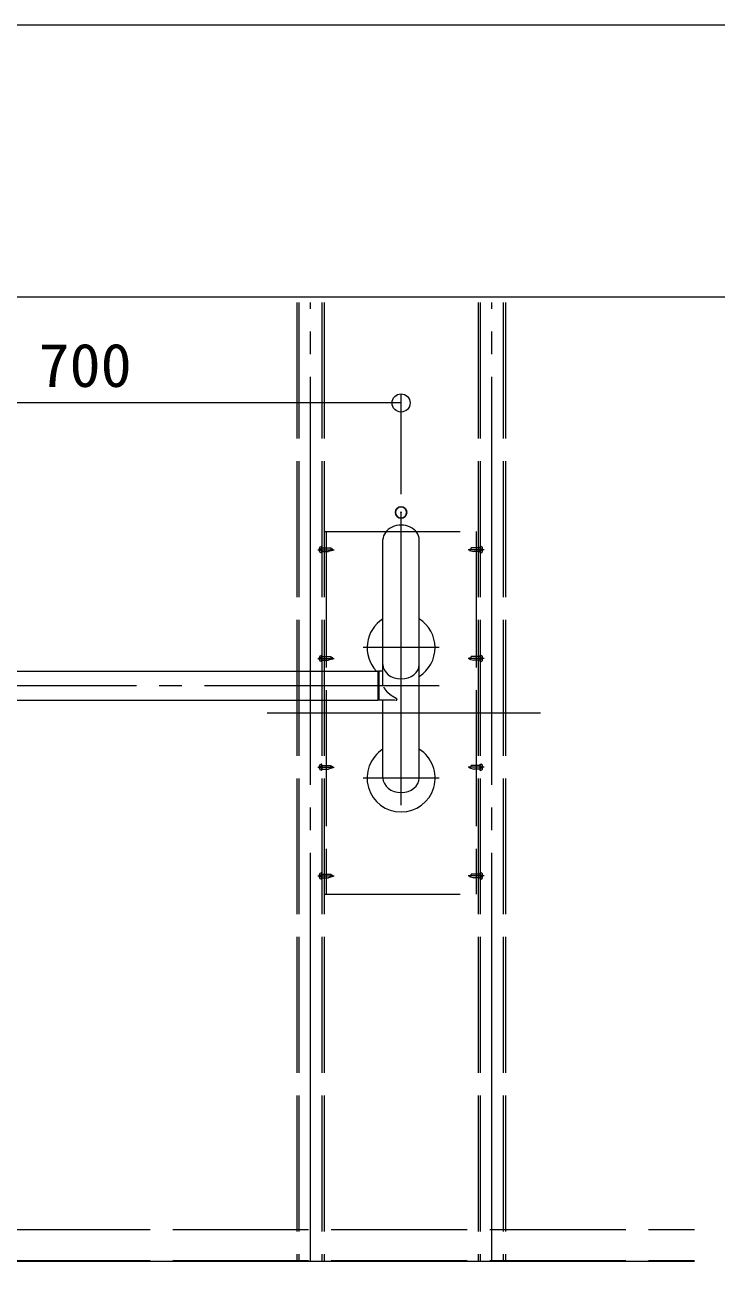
# Model space of a CAD drawing. Units: millimetres, scale not verified. Extents: x -800 to 804, y -556 to 552.
# Drawn here: x 347.6 to 500.2, y 274.4 to 551.9 of the extents above; entities that cross this region are included whole.
import ezdxf
from ezdxf.enums import TextEntityAlignment as Align

# ---------------------------------------------------------------- set-up
doc = ezdxf.new("R2010")
doc.units = ezdxf.units.MM
doc.header["$LTSCALE"] = 5
doc.header["$PDMODE"] = 32
doc.header["$PDSIZE"] = 2.5
for name, pattern in [('DASHED2', [3, 2, -1]), ('LONG_CHAIN', [21, 18, -1, 1, -1]), ('LONG_DASHED1', [7, 6, -1])]:
    doc.linetypes.add(name, pattern=pattern)
for name, color, linetype, lineweight in [('0-3_zumenwaku', 6, 'Continuous', 9), ('0-7_6文字', 1, 'Continuous', 9), ('0-8_0', 5, 'DASHED2', 9), ('0-C_CENTER', 5, 'LONG_CHAIN', 9), ('0-D_shade', 6, 'LONG_DASHED1', 9), ('1-0_1', 7, 'Continuous', 9)]:
    doc.layers.add(name, color=color, linetype=linetype, lineweight=lineweight)
doc.layers.add('0-9_DEFPOINTS', color=1, linetype='Continuous')
doc.styles.add('ＭＳ ゴシック', font='')
doc.styles.get('ＭＳ ゴシック').set_extended_font_data('MS Gothic')

# ---------------------------------------------------------------- blocks, each defined once
blk = doc.blocks.new('_ORIGIN')
at = {"layer": '0-8_0', "color": 1, "linetype": 'Continuous'}
blk.add_line((0, 0), (-5, 0), dxfattribs=at)
blk.add_circle((0, 0), 2.5, dxfattribs=at)
blk = doc.blocks.new('首下ﾀｯﾋﾟﾝｸﾞ2種L12')
at = {"layer": '0-8_0', "color": 7, "linetype": 'LONG_CHAIN'}
blk.add_line((22.51, 0), (-70.58, 0), dxfattribs=at)
at = {"layer": '0-8_0', "color": 7, "linetype": 'Continuous'}
for p, q in [((-60, 2.53), (-50.91, 2.53)), ((-60, -3.75), (-60, 2.53)), ((-50.91, 2.53), (-50.91, 10)), ((0, 10), (-50.91, 10)), ((0, 10), (0, -10)), ((-60, -3.75), (-35.74, -10)), ((0, -10), (-35.74, -10))]:
    blk.add_line(p, q, dxfattribs=at)
blk = doc.blocks.new('頭部ナベ')
at = {"layer": '0-8_0', "color": 7, "linetype": 'Continuous'}
for p, q in [((5.5, -2.5), (5.5, 2.5)), ((10, 10), (11.88, 10.51)), ((0, -17.5), (5.06, -17.06)), ((5.5, -2.5), (10, -2.5)), ((10, -10), (10, -2.5)), ((10, -10), (11.88, -10.51))]:
    blk.add_line(p, q, dxfattribs=at)
for points in [[(0, -17.5), (0, 17.5), (5.06, 17.06)], [(5.5, 2.5), (10, 2.5), (10, 10)]]:
    blk.add_lwpolyline(points, dxfattribs=at)
for centre, radius, start, end in [((4.4, 9.59), 7.5, 13.03537, 85), ((-37, 0), 50, 346.96463, 13.03537), ((4.4, -9.59), 7.5, 275, 346.96463)]:
    blk.add_arc(centre, radius, start, end, dxfattribs=at)
blk = doc.blocks.new('KﾅﾍﾞM4X12ﾀｯﾋﾟﾝｸﾞ2種')
at = {"layer": '0-8_0'}
for name in ['首下ﾀｯﾋﾟﾝｸﾞ2種L12', '頭部ナベ']:
    blk.add_blockref(name, (0, 0), dxfattribs=at)

msp = doc.modelspace()

# ---------------------------------------------------------------- linework, layer by layer
at = {"layer": '0-3_zumenwaku'}
msp.add_line((516.119, 491.881), (-799.881, 491.881), dxfattribs=at)
msp.add_lwpolyline([(-799.881, -556.119), (800.119, -556.119), (800.119, 551.881), (-799.881, 551.881)], close=True, dxfattribs=at)
at = {"layer": '0-7_6文字'}
for p, q in [((430.519, 448.351), (430.519, 470.517)), ((426.519, 468.517), (294.519, 468.517))]:
    msp.add_line(p, q, dxfattribs=at)
at = {"layer": '0-9_DEFPOINTS'}
msp.add_point((430.519, 444.351), dxfattribs=at)
at = {"layer": '0-C_CENTER'}
for p, q in [((410.519, 279.258), (410.519, 490.671)), ((450.519, 279.258), (450.519, 490.671)), ((400.984, 400.138), (461.292, 400.138))]:
    msp.add_line(p, q, dxfattribs=at)
at = {"layer": '0-C_CENTER', "color": 7}
for p, q in [((430.519, 379.751), (430.519, 444.351)), ((438.919, 414.525), (422.119, 414.525)), ((282.119, 406.164), (438.919, 406.164)), ((438.919, 385.751), (422.119, 385.751))]:
    msp.add_line(p, q, dxfattribs=at)
at = {"layer": '0-D_shade'}
for p, q in [((407.519, 490.671), (407.519, 279.258)), ((407.979, 490.671), (407.979, 279.258)), ((413.059, 490.671), (413.059, 279.258)), ((413.519, 490.671), (413.519, 279.258)), ((447.519, 490.671), (447.519, 279.258)), ((447.979, 490.671), (447.979, 279.258)), ((453.059, 490.671), (453.059, 279.258)), ((453.519, 490.671), (453.519, 279.258)), ((413.519, 440.138), (447.519, 440.138)), ((413.979, 440.138), (413.979, 360.138)), ((447.059, 440.138), (447.059, 360.138)), ((413.519, 360.138), (447.519, 360.138)), ((205.131, 286.138), (495.259, 286.138)), ((205.131, 279.258), (495.259, 279.258))]:
    msp.add_line(p, q, dxfattribs=at)
at = {"layer": '1-0_1'}
for p, q in [((426.519, 406.164), (426.519, 438.348)), ((434.519, 385.751), (434.519, 438.351)), ((295.619, 409.364), (425.419, 409.364)), ((425.619, 409.366), (425.519, 409.264)), ((425.519, 403.064), (425.519, 409.264)), ((425.519, 403.064), (425.519, 409.264)), ((425.619, 409.366), (426.519, 409.381)), ((425.619, 409.366), (425.619, 402.962)), ((426.761, 405.799), (426.756, 405.811)), ((295.619, 402.964), (425.419, 402.964)), ((425.419, 402.964), (425.519, 403.064)), ((425.519, 403.064), (425.619, 402.962)), ((429.152, 402.901), (425.619, 402.962)), ((426.519, 385.751), (426.519, 402.947)), ((205.131, 279.138), (495.259, 279.138))]:
    msp.add_line(p, q, dxfattribs=at)
for points in [[(425.519, 409.264), (425.419, 409.364), (425.419, 402.964)], [(426.992, 405.362), (426.985, 405.373), (426.979, 405.384), (426.972, 405.395), (426.966, 405.405), (426.959, 405.416), (426.953, 405.427), (426.946, 405.438), (426.94, 405.449), (426.934, 405.459), (426.927, 405.47), (426.921, 405.481), (426.915, 405.492), (426.909, 405.503), (426.903, 405.514), (426.896, 405.525), (426.89, 405.537), (426.884, 405.548), (426.878, 405.559), (426.872, 405.57), (426.866, 405.581), (426.861, 405.592), (426.855, 405.604), (426.849, 405.615), (426.843, 405.626), (426.837, 405.638), (426.832, 405.649), (426.826, 405.66), (426.82, 405.672), (426.815, 405.683), (426.809, 405.695), (426.804, 405.706), (426.798, 405.718), (426.793, 405.729), (426.788, 405.741), (426.782, 405.752), (426.777, 405.764), (426.772, 405.776), (426.766, 405.787), (426.761, 405.799)], [(427.269, 404.969), (427.262, 404.978), (427.254, 404.988), (427.247, 404.998), (427.239, 405.007), (427.232, 405.017), (427.224, 405.027), (427.217, 405.036), (427.209, 405.046), (427.202, 405.056), (427.195, 405.066), (427.187, 405.075), (427.18, 405.085), (427.173, 405.095), (427.165, 405.105), (427.158, 405.115), (427.151, 405.125), (427.144, 405.135), (427.136, 405.145), (427.129, 405.155), (427.122, 405.165), (427.115, 405.175), (427.108, 405.186), (427.101, 405.196), (427.094, 405.206), (427.087, 405.216), (427.08, 405.226), (427.073, 405.237), (427.066, 405.247), (427.059, 405.257), (427.052, 405.268), (427.045, 405.278), (427.039, 405.289), (427.032, 405.299), (427.025, 405.31), (427.018, 405.32), (427.012, 405.331), (427.005, 405.341), (426.998, 405.352), (426.992, 405.362)], [(427.579, 404.617), (427.571, 404.626), (427.563, 404.634), (427.555, 404.643), (427.546, 404.652), (427.538, 404.66), (427.53, 404.669), (427.522, 404.678), (427.514, 404.686), (427.506, 404.695), (427.497, 404.704), (427.489, 404.712), (427.481, 404.721), (427.473, 404.73), (427.465, 404.739), (427.457, 404.748), (427.449, 404.757), (427.441, 404.766), (427.433, 404.775), (427.425, 404.784), (427.417, 404.793), (427.409, 404.802), (427.401, 404.811), (427.393, 404.82), (427.385, 404.829), (427.378, 404.838), (427.37, 404.847), (427.362, 404.856), (427.354, 404.866), (427.346, 404.875), (427.339, 404.884), (427.331, 404.893), (427.323, 404.903), (427.315, 404.912), (427.308, 404.922), (427.3, 404.931), (427.292, 404.94), (427.285, 404.95), (427.277, 404.959), (427.269, 404.969)], [(427.911, 404.306), (427.902, 404.313), (427.894, 404.321), (427.885, 404.328), (427.876, 404.336), (427.867, 404.344), (427.859, 404.351), (427.85, 404.359), (427.842, 404.367), (427.833, 404.374), (427.824, 404.382), (427.816, 404.39), (427.807, 404.398), (427.799, 404.405), (427.79, 404.413), (427.781, 404.421), (427.773, 404.429), (427.764, 404.437), (427.756, 404.445), (427.747, 404.453), (427.739, 404.461), (427.73, 404.469), (427.722, 404.477), (427.713, 404.485), (427.705, 404.493), (427.696, 404.501), (427.688, 404.509), (427.679, 404.517), (427.671, 404.526), (427.663, 404.534), (427.654, 404.542), (427.646, 404.55), (427.638, 404.559), (427.629, 404.567), (427.621, 404.575), (427.613, 404.584), (427.604, 404.592), (427.596, 404.601), (427.588, 404.609), (427.579, 404.617)], [(428.256, 404.03), (428.247, 404.037), (428.238, 404.044), (428.229, 404.05), (428.22, 404.057), (428.211, 404.064), (428.202, 404.07), (428.193, 404.077), (428.184, 404.084), (428.175, 404.091), (428.166, 404.098), (428.158, 404.104), (428.149, 404.111), (428.14, 404.118), (428.131, 404.125), (428.122, 404.132), (428.113, 404.139), (428.104, 404.146), (428.095, 404.153), (428.087, 404.16), (428.078, 404.167), (428.069, 404.174), (428.06, 404.181), (428.051, 404.188), (428.042, 404.196), (428.034, 404.203), (428.025, 404.21), (428.016, 404.217), (428.007, 404.224), (427.998, 404.232), (427.99, 404.239), (427.981, 404.246), (427.972, 404.254), (427.963, 404.261), (427.955, 404.268), (427.946, 404.276), (427.937, 404.283), (427.928, 404.291), (427.92, 404.298), (427.911, 404.306)], [(428.607, 403.788), (428.598, 403.794), (428.589, 403.8), (428.58, 403.806), (428.571, 403.812), (428.562, 403.817), (428.553, 403.823), (428.544, 403.829), (428.535, 403.835), (428.526, 403.841), (428.517, 403.847), (428.508, 403.853), (428.499, 403.859), (428.49, 403.865), (428.481, 403.871), (428.472, 403.878), (428.463, 403.884), (428.454, 403.89), (428.445, 403.896), (428.436, 403.902), (428.427, 403.908), (428.418, 403.915), (428.409, 403.921), (428.4, 403.927), (428.391, 403.933), (428.382, 403.94), (428.373, 403.946), (428.364, 403.952), (428.355, 403.959), (428.346, 403.965), (428.337, 403.972), (428.328, 403.978), (428.319, 403.984), (428.31, 403.991), (428.301, 403.997), (428.292, 404.004), (428.283, 404.011), (428.274, 404.017), (428.265, 404.024), (428.256, 404.03)], [(428.956, 403.576), (428.947, 403.581), (428.938, 403.586), (428.929, 403.591), (428.921, 403.596), (428.912, 403.602), (428.903, 403.607), (428.894, 403.612), (428.885, 403.617), (428.876, 403.622), (428.867, 403.628), (428.858, 403.633), (428.849, 403.638), (428.841, 403.644), (428.832, 403.649), (428.823, 403.654), (428.814, 403.66), (428.805, 403.665), (428.796, 403.67), (428.787, 403.676), (428.778, 403.681), (428.769, 403.687), (428.76, 403.692), (428.751, 403.698), (428.742, 403.703), (428.733, 403.709), (428.724, 403.714), (428.715, 403.72), (428.706, 403.725), (428.697, 403.731), (428.688, 403.737), (428.679, 403.742), (428.67, 403.748), (428.661, 403.754), (428.652, 403.759), (428.643, 403.765), (428.634, 403.771), (428.625, 403.777), (428.616, 403.782), (428.607, 403.788)], [(429.286, 403.39), (429.278, 403.395), (429.27, 403.399), (429.262, 403.404), (429.254, 403.408), (429.246, 403.413), (429.238, 403.417), (429.23, 403.422), (429.222, 403.426), (429.213, 403.431), (429.205, 403.436), (429.197, 403.44), (429.189, 403.445), (429.18, 403.45), (429.172, 403.454), (429.163, 403.459), (429.155, 403.464), (429.147, 403.468), (429.138, 403.473), (429.13, 403.478), (429.121, 403.483), (429.113, 403.487), (429.104, 403.492), (429.095, 403.497), (429.087, 403.502), (429.078, 403.507), (429.07, 403.511), (429.061, 403.516), (429.052, 403.521), (429.044, 403.526), (429.035, 403.531), (429.026, 403.536), (429.017, 403.541), (429.009, 403.546), (429, 403.551), (428.991, 403.556), (428.982, 403.561), (428.974, 403.566), (428.965, 403.571), (428.956, 403.576)], [(429.283, 402.905), (429.291, 402.905), (429.299, 402.906), (429.306, 402.906), (429.314, 402.906), (429.322, 402.907), (429.33, 402.907), (429.338, 402.908), (429.345, 402.909), (429.353, 402.909), (429.36, 402.91), (429.368, 402.911), (429.375, 402.912), (429.383, 402.912), (429.39, 402.913), (429.397, 402.914), (429.404, 402.915), (429.411, 402.917), (429.418, 402.918), (429.425, 402.919), (429.432, 402.92), (429.439, 402.922), (429.446, 402.923), (429.453, 402.925), (429.459, 402.926), (429.466, 402.928), (429.472, 402.93), (429.479, 402.931), (429.485, 402.933), (429.491, 402.935), (429.498, 402.938), (429.504, 402.94), (429.51, 402.942), (429.516, 402.945), (429.522, 402.947), (429.528, 402.95), (429.534, 402.953), (429.54, 402.956), (429.546, 402.96), (429.552, 402.963)], [(429.549, 403.22), (429.543, 403.225), (429.538, 403.229), (429.533, 403.234), (429.527, 403.238), (429.522, 403.243), (429.516, 403.247), (429.51, 403.251), (429.504, 403.256), (429.498, 403.26), (429.492, 403.264), (429.486, 403.269), (429.48, 403.273), (429.474, 403.277), (429.467, 403.281), (429.461, 403.286), (429.454, 403.29), (429.447, 403.294), (429.441, 403.299), (429.434, 403.303), (429.427, 403.307), (429.42, 403.311), (429.413, 403.316), (429.406, 403.32), (429.399, 403.324), (429.392, 403.329), (429.384, 403.333), (429.377, 403.337), (429.37, 403.342), (429.362, 403.346), (429.355, 403.35), (429.347, 403.355), (429.34, 403.359), (429.332, 403.363), (429.325, 403.368), (429.317, 403.372), (429.309, 403.377), (429.301, 403.381), (429.294, 403.386), (429.286, 403.39)], [(429.552, 402.963), (429.558, 402.967), (429.564, 402.972), (429.57, 402.976), (429.576, 402.982), (429.581, 402.987), (429.587, 402.993), (429.592, 402.999), (429.597, 403.006), (429.601, 403.013), (429.606, 403.02), (429.609, 403.028), (429.613, 403.036), (429.615, 403.044), (429.618, 403.052), (429.619, 403.061), (429.62, 403.069), (429.621, 403.078), (429.621, 403.086), (429.621, 403.095), (429.62, 403.103), (429.618, 403.111), (429.617, 403.119), (429.614, 403.127), (429.612, 403.134), (429.609, 403.141), (429.606, 403.148), (429.603, 403.155), (429.599, 403.161), (429.595, 403.167), (429.591, 403.173), (429.587, 403.179), (429.583, 403.185), (429.578, 403.19), (429.573, 403.196), (429.569, 403.201), (429.564, 403.206), (429.559, 403.211), (429.554, 403.216), (429.549, 403.22)]]:
    msp.add_lwpolyline(points, dxfattribs=at)
for centre, start, end in [((430.519, 414.525), 122.23093, 223.48386), ((430.519, 414.525), 302.23097, 57.76904), ((430.519, 385.751), 122.23093, 57.76903)]:
    msp.add_arc(centre, 7.5, start, end, dxfattribs=at)
for centre, start_param, end_param in [((430.519, 438.351), 3.1415927, 6.2841043), ((430.519, 410.816), 0.0000007, 3.1415919), ((430.519, 385.751), 0.0000007, 3.1415919)]:
    msp.add_ellipse(centre, major_axis=(-4, 0), ratio=0.8, start_param=start_param, end_param=end_param, dxfattribs=at)

# ---------------------------------------------------------------- block references
at = {"layer": '0-7_6文字', "xscale": 0.8, "yscale": 0.8}
msp.add_blockref('_ORIGIN', (430.519, 468.517), dxfattribs=at)
at = {"layer": '0-D_shade', "yscale": 0.04}
for p, xscale in [((413.059, 436.138), -0.04), ((447.979, 436.138), 0.04), ((413.059, 412.138), -0.04), ((447.979, 412.138), 0.04), ((413.059, 388.138), -0.04), ((447.979, 388.138), 0.04), ((413.059, 364.138), -0.04), ((447.979, 364.138), 0.04)]:
    msp.add_blockref('KﾅﾍﾞM4X12ﾀｯﾋﾟﾝｸﾞ2種', p, dxfattribs=dict(at, xscale=xscale))

# ---------------------------------------------------------------- texts
at = {"layer": '0-7_6文字', "color": 2, "style": 'ＭＳ ゴシック', "width": 1.05}
msp.add_text('700', height=9.604, dxfattribs=at).set_placement((350.519, 469.167), align=Align.BOTTOM_LEFT)

doc.saveas('drawing.dxf')
